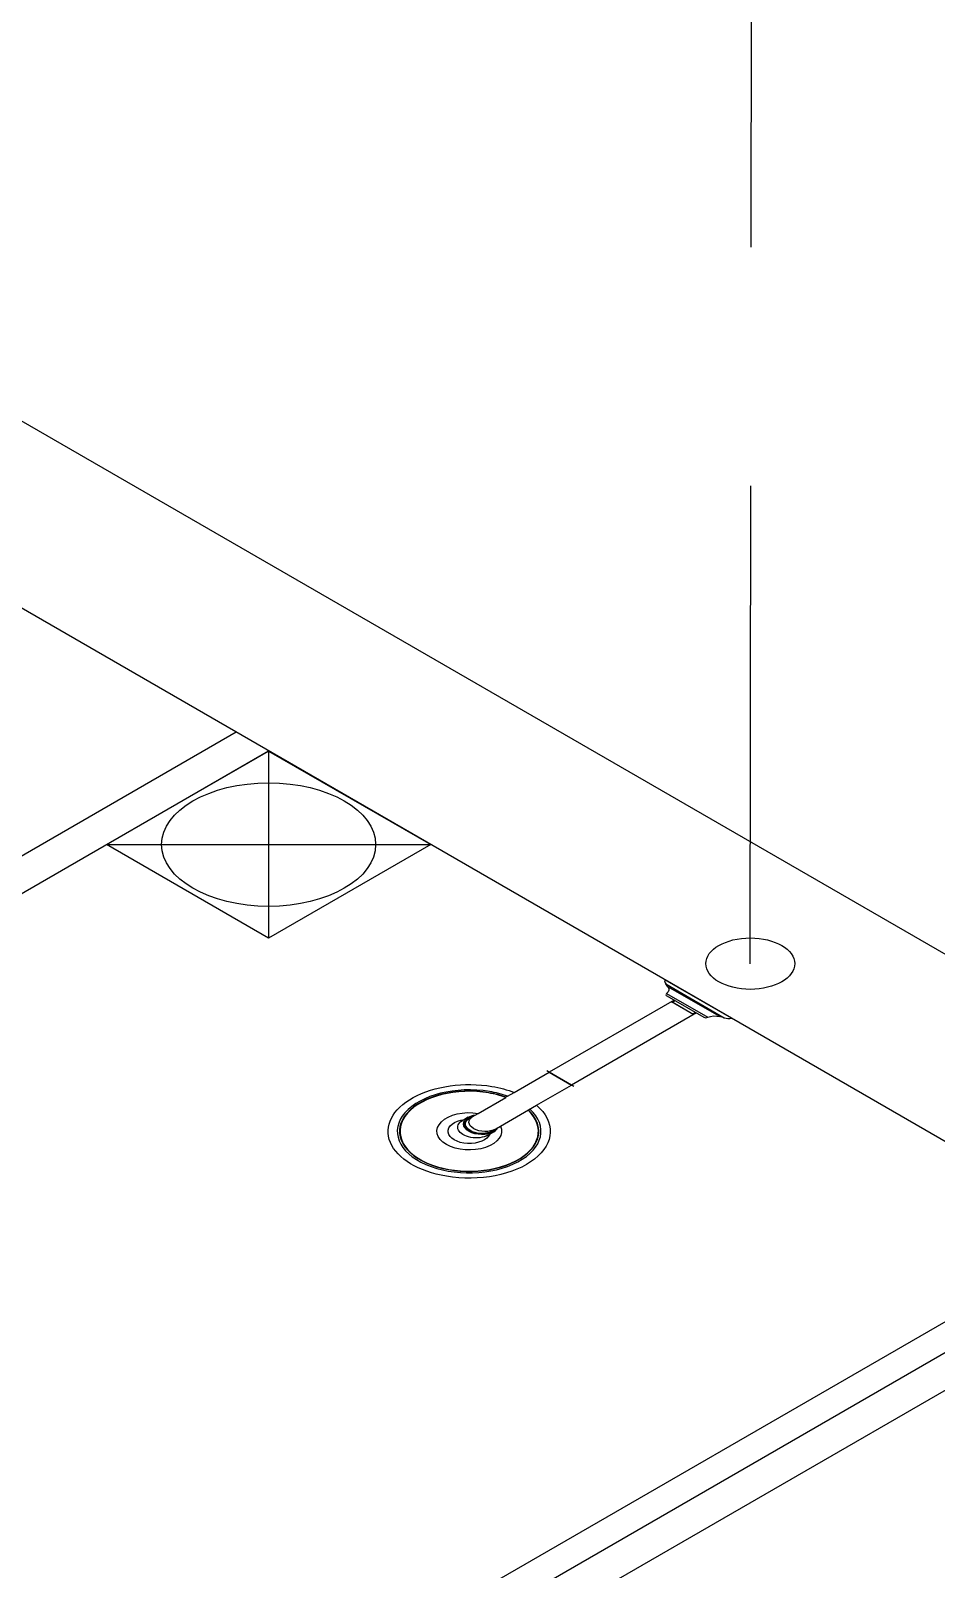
# Model space of a CAD drawing. Header units: millimetres. Extents: x 474.7 to 528.3, y 13.1 to 23.5.
# Drawn here: x 513.611 to 514.204, y 18.635 to 19.642 of the extents above; entities that cross this region are included whole.
import ezdxf

# ---------------------------------------------------------------- set-up
doc = ezdxf.new("R2010")
doc.units = ezdxf.units.MM
doc.header["$LTSCALE"] = 2.5
doc.linetypes.add('DASHDOT', pattern=[1, 0.5, -0.25, 0, -0.25])
doc.linetypes.add('HIDDEN2', pattern=[0.1875, 0.125, -0.0625])
for name, color, linetype in [('EIXO', 253, 'Continuous'), ('I-AGUA FRIA', 5, 'Continuous'), ('I-ARQ', 8, 'Continuous')]:
    doc.layers.add(name, color=color, linetype=linetype)

# ---------------------------------------------------------------- blocks, each defined once
blk = doc.blocks.new('*U35')
at = {"color": 8, "extrusion": (0, 0.816497, 0.57735)}
blk.add_circle((0.0012, -4.2567, -3.0103), 0.0291, dxfattribs=at)
at = {"layer": 'EIXO', "linetype": 'HIDDEN2'}
blk.add_line((-0.0012, -0.0003, -2.9653), (0, 0.964), dxfattribs=at)

msp = doc.modelspace()

# ---------------------------------------------------------------- linework, layer by layer
at = {"layer": 'I-ARQ', "extrusion": (0, 0.816497, 0.57735)}
for p, q in [((514.983, 18.5907, 20.092), (510.7793, 21.0177, 16.6597)), ((514.877, 18.5295, 20.1786), (510.8288, 20.8667, 16.8733)), ((513.7456, 19.1827, 19.2549), (512.89, 18.6887, 19.9534)), ((513.7668, 19.1704, 19.2722), (512.9112, 18.6764, 19.9708)), ((513.6607, 19.1092, 19.3588), (513.7668, 19.1704, 19.2722)), ((513.7668, 19.1704, 19.2722), (513.8729, 19.1092, 19.3588)), ((513.7668, 19.1704, 19.2722), (513.7668, 19.0479, 19.4454)), ((513.7668, 19.0479, 19.4454), (513.6607, 19.1092, 19.3588)), ((513.6607, 19.1092, 19.3588), (513.8729, 19.1092, 19.3588)), ((513.8729, 19.1092, 19.3588), (513.7668, 19.0479, 19.4454)), ((513.8235, 18.5744, 20.115), (514.3113, 18.8561, 19.7167)), ((514.3289, 18.8458, 19.7312), (513.4733, 18.3519, 20.4298)), ((514.3502, 18.8336, 19.7485), (513.4946, 18.3396, 20.4471))]:
    msp.add_line(p, q, dxfattribs=at)
at = {"layer": 'I-ARQ', "ltscale": 0.200747, "extrusion": (0, 0.816497, 0.57735), "elevation": 26.7794}
msp.add_lwpolyline([(-514.0649, 4.97, 0.164371), (-514.0697, 4.9705), (-514.026, 4.9269, 0.164371), (-514.0266, 4.9316)], format="xyb", dxfattribs=at)
at = {"layer": 'I-ARQ', "extrusion": (0, 0.816497, 0.57735), "elevation": 26.7794}
for points in [[(-514.0271, 4.9425, 0.377188), (-514.0273, 4.9451), (-514.0515, 4.9693, 0.377188), (-514.0541, 4.9694)], [(-514.028, 4.9347, -0.280777), (-514.0271, 4.9425)], [(-514.0541, 4.9694, -0.280777), (-514.0619, 4.9686)], [(-513.9421, 5.0691, -0.700978), (-513.8831, 5.1495, -1), (-513.9129, 5.0477, -0.07613), (-513.9275, 5.0545)], [(-513.9231, 5.0589, 0.06962), (-513.9112, 5.0535, 5.480122), (-513.9377, 5.0735)], [(-513.9184, 5.0928, -3.836175), (-513.9038, 5.0782)], [(-513.9115, 5.1017, -1.802734), (-513.8949, 5.0851)]]:
    msp.add_lwpolyline(points, format="xyb", dxfattribs=at)
msp.add_lwpolyline([(-514.0266, 4.9316), (-514.0649, 4.97), (-514.0619, 4.9686), (-514.028, 4.9347)], close=True, dxfattribs=at)
at = {"layer": 'I-ARQ', "ltscale": 0.352288, "extrusion": (0, 0.816497, 0.57735), "elevation": 26.7794}
msp.add_lwpolyline([(-514.0271, 4.9425), (-514.0541, 4.9694)], dxfattribs=at)
at = {"layer": 'I-ARQ', "extrusion": (0, 0.816497, 0.57735), "elevation": 26.7794}
for points in [[(-514.0321, 4.9499), (-513.9503, 5.0316)], [(-514.0467, 4.9645), (-513.9649, 5.0463)]]:
    msp.add_lwpolyline(points, dxfattribs=at)
at = {"layer": 'I-ARQ', "ltscale": 0.025813, "extrusion": (0, 0.816497, 0.57735), "elevation": 26.7794}
msp.add_lwpolyline([(-514.0312, 4.9523), (-514.0292, 4.9528)], dxfattribs=at)
at = {"layer": 'I-ARQ', "ltscale": 0.242325, "extrusion": (0, 0.816497, 0.57735), "elevation": 26.7794}
msp.add_lwpolyline([(-514.0304, 4.9515), (-514.045, 4.9661)], dxfattribs=at)
at = {"layer": 'I-ARQ', "ltscale": 0.029062, "extrusion": (0, 0.816497, 0.57735), "elevation": 26.7794}
for points in [[(-514.0328, 4.9506), (-514.0312, 4.9523)], [(-514.046, 4.9638), (-514.0443, 4.9654), (-514.0438, 4.9674)]]:
    msp.add_lwpolyline(points, dxfattribs=at)
at = {"layer": 'I-ARQ', "ltscale": 0.218093, "extrusion": (0, 0.816497, 0.57735), "elevation": 26.7794}
msp.add_lwpolyline([(-514.0312, 4.9523), (-514.0435, 4.9646)], dxfattribs=at)
at = {"layer": 'I-ARQ', "ltscale": 0.06322, "extrusion": (0, 0.816497, 0.57735), "elevation": 26.7794}
for points in [[(-513.9275, 5.0545), (-513.9503, 5.0316)], [(-513.9421, 5.0691), (-513.9649, 5.0463)], [(-513.9231, 5.0589), (-513.9275, 5.0545)], [(-513.8971, 5.0849), (-513.9038, 5.0782)], [(-513.9184, 5.0928), (-513.9421, 5.0691)], [(-513.9117, 5.0995), (-513.9184, 5.0928)]]:
    msp.add_lwpolyline(points, dxfattribs=at)
at = {"layer": 'I-ARQ', "linetype": 'DASHDOT', "ltscale": 0.30975, "extrusion": (0, 0.816497, 0.57735), "elevation": 26.7794}
msp.add_lwpolyline([(-513.9664, 5.0477), (-513.9488, 5.0302)], dxfattribs=at)
at = {"layer": 'I-ARQ', "ltscale": 0.258125, "extrusion": (0, 0.816497, 0.57735), "elevation": 26.7794}
msp.add_lwpolyline([(-513.9503, 5.0316), (-513.9649, 5.0463)], dxfattribs=at)
at = {"layer": 'I-ARQ', "ltscale": 0.06322, "extrusion": (0, 0.816497, 0.57735), "elevation": 26.7794}
for points in [[(-513.9231, 5.0589), (-513.9221, 5.0598, 0.067971), (-513.9109, 5.0548, 5.429636), (-513.9367, 5.0745)], [(-513.9038, 5.0782), (-513.9219, 5.0601, 0.067551), (-513.9108, 5.0551, 5.416932), (-513.9365, 5.0747)]]:
    msp.add_lwpolyline(points, format="xyb", dxfattribs=at)
at = {"layer": 'I-ARQ', "ltscale": 0.067121, "extrusion": (0, 0.816497, 0.57735), "elevation": 26.7794}
for points in [[(-513.8974, 5.0825), (-513.8949, 5.0851)], [(-513.8949, 5.0851), (-513.8936, 5.0863)]]:
    msp.add_lwpolyline(points, dxfattribs=at)
at = {"layer": 'I-ARQ', "ltscale": 0.067122, "extrusion": (0, 0.816497, 0.57735), "elevation": 26.7794}
msp.add_lwpolyline([(-513.9102, 5.103), (-513.9141, 5.0991, 0.128945), (-513.9168, 5.0944)], format="xyb", dxfattribs=at)
at = {"layer": 'I-ARQ', "extrusion": (0, 0.816497, 0.57735)}
msp.add_circle((-513.7668, 4.7737, 26.7794), 0.07, dxfattribs=at)
at = {"layer": 'I-ARQ', "extrusion": (5.55112e-17, -0.816497, -0.57735)}
for centre, major_axis, ratio, start_param, end_param in [((513.9057, 18.9261, 19.6177), (-0.00832, 0.0048, -0.00679), 0.939692, 3.141597, 6.283189), ((513.9058, 18.9261, 19.6176), (-0.00796, 0.0046, -0.0065), 0.939693, 2.733002, 6.691777), ((513.9079, 18.9273, 19.6159), (-0.00731, 0.00422, -0.00597), 0.939693, 3.141593, 6.283185)]:
    msp.add_ellipse(centre, major_axis=major_axis, ratio=ratio, start_param=start_param, end_param=end_param, dxfattribs=at)
at = {"layer": 'I-ARQ', "extrusion": (1.66533e-16, -0.816497, -0.57735)}
msp.add_ellipse((513.9058, 18.9261, 19.6176), major_axis=(-0.00789, 0.00456, -0.00644), ratio=0.939693, start_param=2.754135, end_param=6.670643, dxfattribs=at)
at = {"layer": 'I-ARQ', "extrusion": (2.77556e-16, -0.816497, -0.57735)}
msp.add_ellipse((513.9058, 18.9261, 19.6177), major_axis=(0.00746, -0.00431, 0.00609), ratio=0.939693, start_param=1.070796, end_param=3.141564, dxfattribs=at)
at = {"layer": 'I-ARQ', "extrusion": (2.77556e-17, -0.816497, -0.57735)}
msp.add_ellipse((513.9057, 18.9261, 19.6177), major_axis=(-0.00831, 0.00481, -0.0068), ratio=0.942388, start_param=-0.000819, end_param=0.496805, dxfattribs=at)
at = {"layer": 'I-ARQ', "extrusion": (1.38778e-16, -0.816497, -0.57735)}
msp.add_ellipse((513.9058, 18.9261, 19.6177), major_axis=(-0.00746, 0.00431, -0.00609), ratio=0.939693, start_param=-0.000029, end_param=0.199444, dxfattribs=at)
at = {"layer": 'I-ARQ', "extrusion": (0, -0.816497, -0.57735)}
for centre, major_axis, ratio, start_param, end_param in [((513.9054, 18.9258, 19.618), (0.0102, 0), 1, 3.953679, 4.114696), ((513.9019, 18.9239, 19.6208), (-0.00832, 0.0048, -0.00679), 0.939693, 4.212389, 6.283156), ((513.9054, 18.9258, 19.618), (0, 0.0059, -0.00834), 1, 2.168494, 2.329509)]:
    msp.add_ellipse(centre, major_axis=major_axis, ratio=ratio, start_param=start_param, end_param=end_param, dxfattribs=at)
at = {"layer": 'I-ARQ', "extrusion": (1.11022e-16, -0.816497, -0.57735)}
msp.add_ellipse((513.9058, 18.9261, 19.6177), major_axis=(0.00746, -0.00431, 0.00609), ratio=0.939693, start_param=-0.000029, end_param=1.070796, dxfattribs=at)
at = {"layer": 'I-ARQ', "extrusion": (-8.32667e-17, -0.816497, -0.57735)}
msp.add_ellipse((513.9058, 18.9261, 19.6177), major_axis=(-0.00746, 0.00431, -0.00609), ratio=0.939693, start_param=2.942153, end_param=3.141564, dxfattribs=at)
at = {"layer": 'I-ARQ', "extrusion": (-2.77556e-17, -0.816497, -0.57735)}
msp.add_ellipse((513.9019, 18.9239, 19.6208), major_axis=(-0.00832, 0.0048, -0.00679), ratio=0.939693, start_param=3.141564, end_param=4.212389, dxfattribs=at)

# ---------------------------------------------------------------- block references
at = {"layer": 'I-AGUA FRIA'}
msp.add_blockref('*U35', (514.0831, 19.0316, 5.2136), dxfattribs=at)

doc.saveas('drawing.dxf')
